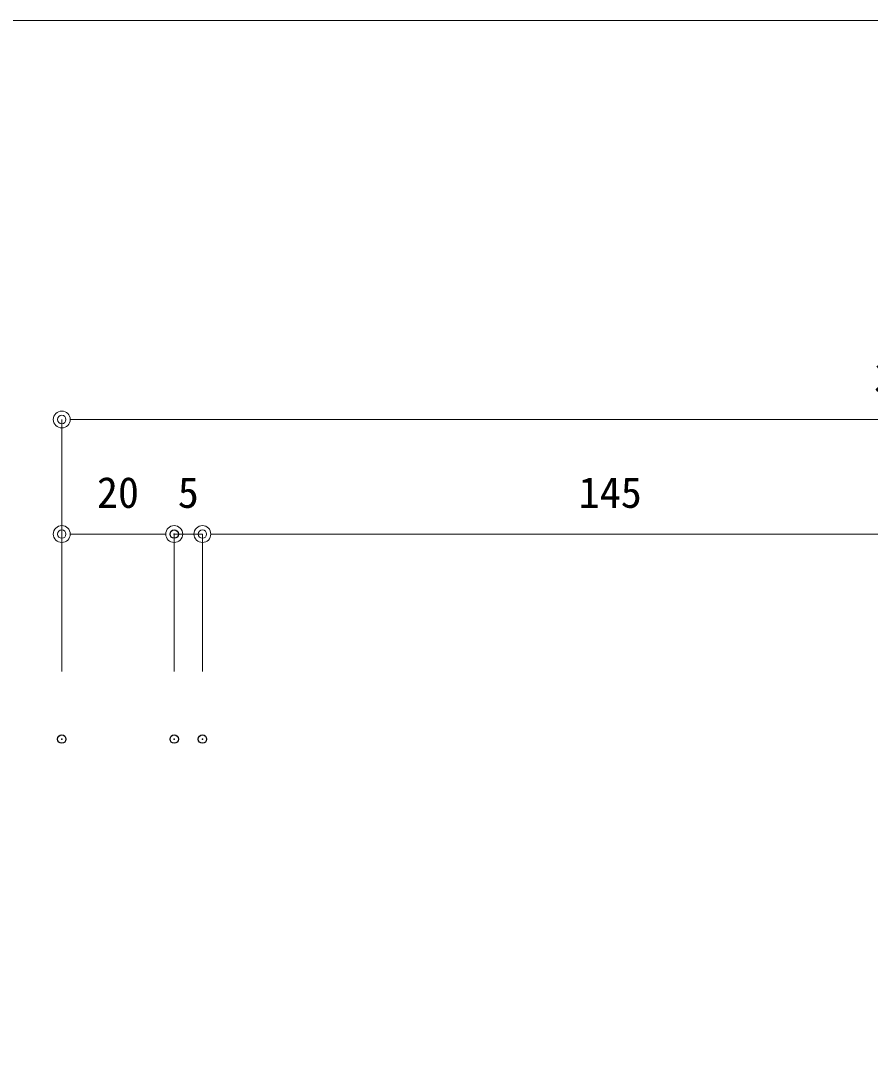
# Model space of a CAD drawing. Units: millimetres on the paper. Extents: x -420 to 420, y -297 to 297.
# Drawn here: x 168.7 to 219.1, y -100.5 to -39.4 of the extents above; entities that cross this region are included whole.
import ezdxf
from ezdxf.enums import TextEntityAlignment as Align

# ---------------------------------------------------------------- set-up
doc = ezdxf.new("R2010")
doc.units = ezdxf.units.MM
doc.header["$PDMODE"] = 32
doc.header["$PDSIZE"] = 0.5
for name, color, linetype, lineweight in [('0-0_0', 7, 'Continuous', 5), ('0-2_A-C01-補助線(非印刷)', 222, 'Continuous', 18), ('0-D_0-A12-寸法_目地', 5, 'Continuous', 18)]:
    doc.layers.add(name, color=color, linetype=linetype, lineweight=lineweight)
doc.layers.add('0-1_Defpoints', color=7, linetype='Continuous')
doc.styles.add('ＭＳ ゴシック', font='')
doc.styles.get('ＭＳ ゴシック').set_extended_font_data('MS Gothic')

# ---------------------------------------------------------------- blocks, each defined once
blk = doc.blocks.new('_Dot')
at = {"layer": '0-0_0'}
blk.add_line((-0.5, 0), (-1, 0), dxfattribs=at)
for radius in [0.5, 0.25]:
    blk.add_circle((0, 0), radius, dxfattribs=at)
blk = doc.blocks.new('D33')
at = {"layer": '0-1_Defpoints'}
for p in [(648.327, 227.176), (599.994, 215.023), (648.327, 215.023)]:
    blk.add_point(p, dxfattribs=at)
at = {"layer": '0-D_0-A12-寸法_目地'}
for p, q in [((599.994, 219.023), (599.994, 227.176)), ((600.994, 227.176), (647.327, 227.176)), ((648.327, 219.023), (648.327, 227.176))]:
    blk.add_line(p, q, dxfattribs=at)
at = {"layer": '0-D_0-A12-寸法_目地', "rotation": 180}
blk.add_blockref('_Dot', (599.994, 227.176), dxfattribs=at)
at = {"layer": '0-D_0-A12-寸法_目地'}
blk.add_blockref('_Dot', (648.327, 227.176), dxfattribs=at)
at = {"layer": '0-D_0-A12-寸法_目地', "color": 7, "style": 'ＭＳ ゴシック'}
blk.add_text('145', height=1.833, dxfattribs=at).set_placement((622.286, 228.176), align=Align.BOTTOM_LEFT)
blk = doc.blocks.new('D38')
at = {"layer": '0-1_Defpoints'}
for p in [(691.661, 233.964), (591.661, 215.023), (691.661, 215.023)]:
    blk.add_point(p, dxfattribs=at)
at = {"layer": '0-D_0-A12-寸法_目地'}
for p, q in [((591.661, 219.023), (591.661, 233.964)), ((592.661, 233.964), (690.661, 233.964)), ((691.661, 219.023), (691.661, 233.964))]:
    blk.add_line(p, q, dxfattribs=at)
at = {"layer": '0-D_0-A12-寸法_目地', "rotation": 180}
blk.add_blockref('_Dot', (591.661, 233.964), dxfattribs=at)
at = {"layer": '0-D_0-A12-寸法_目地'}
blk.add_blockref('_Dot', (691.661, 233.964), dxfattribs=at)
at = {"layer": '0-D_0-A12-寸法_目地', "color": 7, "style": 'ＭＳ ゴシック'}
blk.add_text('300', height=1.833, dxfattribs=at).set_placement((639.786, 234.964), align=Align.BOTTOM_LEFT)
blk = doc.blocks.new('D59')
at = {"layer": '0-1_Defpoints'}
for p in [(598.327, 227.176), (591.661, 215.023), (598.327, 215.023)]:
    blk.add_point(p, dxfattribs=at)
at = {"layer": '0-D_0-A12-寸法_目地'}
for p, q in [((591.661, 219.023), (591.661, 227.176)), ((592.661, 227.176), (597.327, 227.176)), ((598.327, 219.023), (598.327, 227.176))]:
    blk.add_line(p, q, dxfattribs=at)
at = {"layer": '0-D_0-A12-寸法_目地', "rotation": 180}
blk.add_blockref('_Dot', (591.661, 227.176), dxfattribs=at)
at = {"layer": '0-D_0-A12-寸法_目地'}
blk.add_blockref('_Dot', (598.327, 227.176), dxfattribs=at)
at = {"layer": '0-D_0-A12-寸法_目地', "color": 7, "style": 'ＭＳ ゴシック'}
blk.add_text('20', height=1.833, dxfattribs=at).set_placement((593.744, 228.176), align=Align.BOTTOM_LEFT)
blk = doc.blocks.new('D60')
at = {"layer": '0-1_Defpoints'}
for p in [(598.327, 227.176), (598.327, 215.023), (599.994, 215.023)]:
    blk.add_point(p, dxfattribs=at)
at = {"layer": '0-D_0-A12-寸法_目地'}
for p, q in [((597.327, 227.176), (596.327, 227.176)), ((598.327, 219.023), (598.327, 227.176)), ((599.994, 227.176), (598.327, 227.176)), ((599.994, 219.023), (599.994, 227.176)), ((600.994, 227.176), (601.994, 227.176))]:
    blk.add_line(p, q, dxfattribs=at)
blk.add_blockref('_Dot', (598.327, 227.176), dxfattribs=at)
at = {"layer": '0-D_0-A12-寸法_目地', "rotation": 180}
blk.add_blockref('_Dot', (599.994, 227.176), dxfattribs=at)
at = {"layer": '0-D_0-A12-寸法_目地', "color": 7, "style": 'ＭＳ ゴシック'}
blk.add_text('5', height=1.833, dxfattribs=at).set_placement((598.536, 228.176), align=Align.BOTTOM_LEFT)

msp = doc.modelspace()

# ---------------------------------------------------------------- linework, layer by layer
at = {"layer": '0-2_A-C01-補助線(非印刷)'}
msp.add_lwpolyline([(99.443, -242.196), (361.058, -242.196), (361.058, -39.392), (99.443, -39.392)], close=True, dxfattribs=at)

# ---------------------------------------------------------------- block references
at = {"layer": '0-D_0-A12-寸法_目地'}
for name in ['D38', 'D59', 'D60', 'D33']:
    msp.add_blockref(name, (-420.5, -297), dxfattribs=at)

doc.saveas('drawing.dxf')
